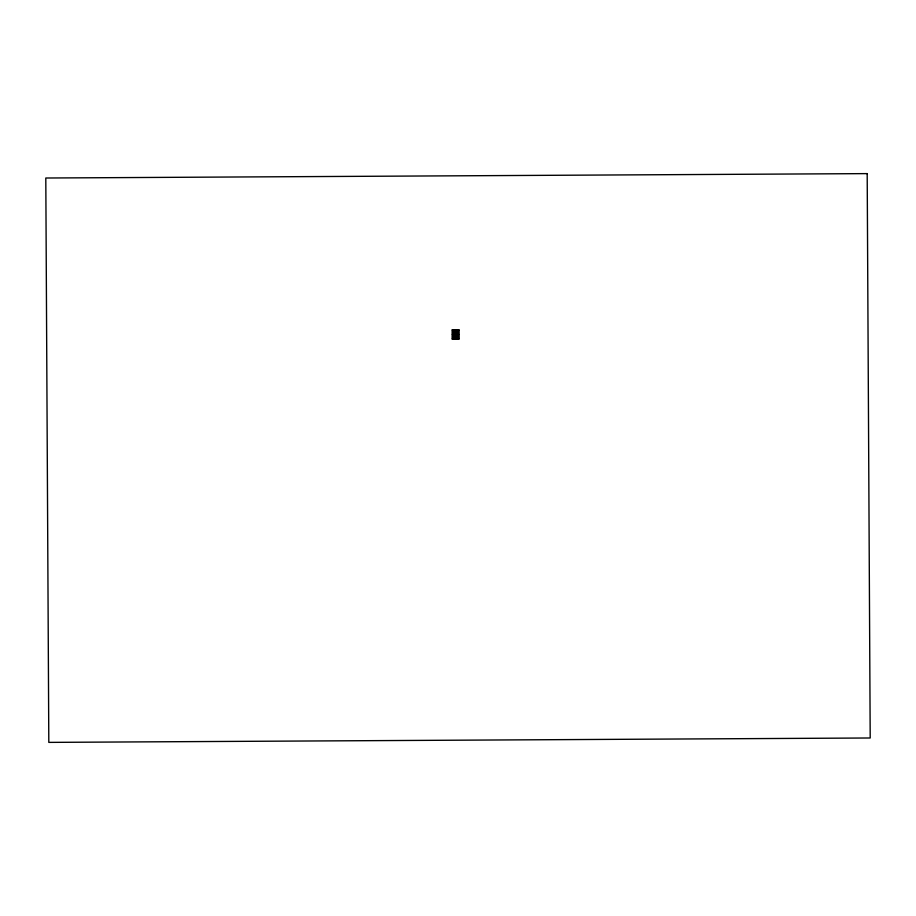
<?xml version="1.0" encoding="UTF-8"?>
<svg xmlns="http://www.w3.org/2000/svg" width="916" height="916" viewBox="0 0 916 916"><rect width="100%" height="100%" fill="white"/><g stroke="black" fill="none" stroke-linecap="round" stroke-linejoin="round"><path stroke-width="1.37" d="M456.271 335.107C454.966 335.977 459.191 328.546 455.916 334.077L453.752 331.935L455.046 334.008M456.065 335.153L457.359 336.951L455.916 334.809L453.66 336.882L455.195 334.077M454.187 332.783L454.176 336.481M453.764 336.745L454.107 335.829M457.015 333.058L457.21 332.233L456.237 332.519M454.256 332.508L457.015 332.519L456.924 336.458L457.107 332.29M454.004 332.519L454.21 336.424M452.836 330.584L453.168 332.199L454.531 332.6M457.897 330.584L458.779 329.714L458.767 339.149L452.344 339.149L452.344 329.737L458.767 329.737M452.836 336.859L454.531 336.286M452.332 339.16L453.225 338.302M456.237 336.355L457.267 336.825M456.58 332.6L458.023 332.199M458.023 336.481L456.58 336.286M453.901 336.641L454.874 336.355M454.073 336.252L456.935 336.286L454.107 336.355M452.664 330.161L458.447 330.161M452.641 330.424L458.469 330.424M452.596 332.039L452.836 332.027M452.836 332.233L458.275 332.233M452.378 334.443L455.195 334.443M455.916 334.443L458.733 334.443M453.088 336.493L452.596 336.848M452.836 336.653L458.275 336.653M452.527 338.966L455.332 339M458.584 338.966L455.779 339M454.874 332.519L453.901 332.142L454.107 333.058M458.275 330.584L457.897 332.199M452.332 329.714L453.225 330.584M457.897 338.302L458.779 339.16M457.015 335.829L457.21 336.641M458.618 339L458.618 329.886L452.504 329.886L452.504 339M458.332 330.058L458.447 338.828L452.664 338.714L452.664 330.058M458.069 330.035L458.069 338.851M457.897 336.687L457.897 338.68L453.225 338.68L453.225 336.687M457.302 332.531L457.302 336.355M455.561 329.76L455.561 334.077M455.561 334.809L455.561 339.115M453.809 332.531L453.809 336.355M452.985 330.344L453.065 336.71M452.951 329.886L452.504 330.332L458.618 330.332L458.16 329.886L458.16 339L458.618 338.554L452.504 338.554L452.951 339L452.951 329.886M867.189 173.616L45.8 178.013L48.811 742.384L870.2 737.987L867.189 173.616"/></g></svg>
